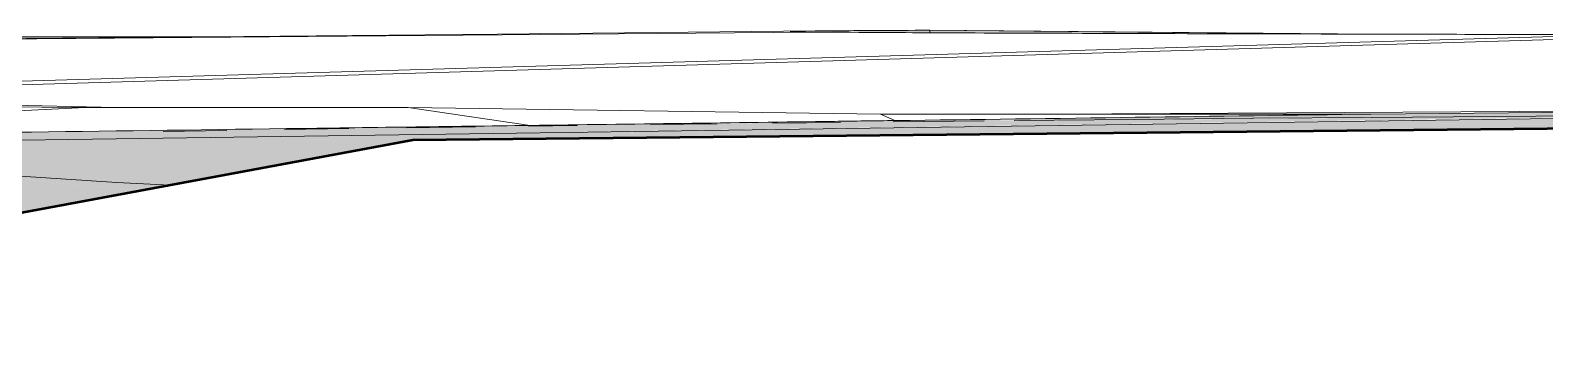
# Model space of a CAD drawing. Header units: metres. Extents: x -4613 to -4328, y -1 to 30.
# Drawn here: x -4519.58 to -4516.154, y 4.441 to 5.19 of the extents above; entities that cross this region are included whole.
import ezdxf

# ---------------------------------------------------------------- set-up
doc = ezdxf.new("R2010")
doc.units = ezdxf.units.M
for name, color, linetype, lineweight in [('A-DETL', 90, 'Continuous', 13), ('A-FLOR', 192, 'Continuous', 5), ('C-TOPO', 7, 'Continuous', 5)]:
    doc.layers.add(name, color=color, linetype=linetype, lineweight=lineweight)

msp = doc.modelspace()

# ---------------------------------------------------------------- hatches: boundary and pattern name
at = {"layer": 'A-FLOR'}
h = msp.add_hatch(color=256, dxfattribs=at)
h.paths.add_polyline_path([(-4524.1299, 5.1281), (-4524.0098, 5.1311), (-4524.0098, 5.175), (-4525.7008, 5.175), (-4525.7008, 5.142), (-4524.7847, 5.14), (-4524.1538, 5.14), (-4524.1323, 5.1293)])
h.paths.add_polyline_path([(-4510.9747, 5.1484), (-4510.9747, 5.175), (-4511.6685, 5.1727), (-4510.9781, 5.1485)])
h.paths.add_polyline_path([(-4527.0495, 5.1512), (-4527.0495, 5.175), (-4527.2777, 5.175), (-4527.2777, 5.1532), (-4527.0882, 5.1515)])
h.paths.add_polyline_path([(-4521.568, 5.1525), (-4519.2633, 5.175), (-4521.568, 5.175), (-4521.568, 5.1532)])
for points in [[(-4517.5448, 5.1843), (-4517.5448, 5.19), (-4517.8314, 5.1863), (-4517.5733, 5.1844)], [(-4516.6822, 5.1815), (-4517.5448, 5.1896), (-4517.5448, 5.1843), (-4516.7067, 5.1816)], [(-4516.5463, 4.9926), (-4515.5075, 5.0023), (-4515.5075, 5.01), (-4516.5463, 5), (-4516.5463, 4.9932)], [(-4520.5655, 4.9331), (-4519.8157, 4.9403), (-4519.2251, 4.9617), (-4517.8824, 4.9797), (-4516.5463, 4.9932), (-4516.5463, 5), (-4520.5754, 4.9449), (-4520.5682, 4.9364)]]:
    msp.add_hatch(color=256, dxfattribs=at).paths.add_polyline_path(points)
at = {"layer": 'C-TOPO'}
for points in [[(-4519.2647, 4.8385), (-4518.7146, 4.9411), (-4515.252, 4.9757), (-4515.252, 5.0023), (-4520.234, 4.9329), (-4520.5518, 4.9168), (-4520.5913, 4.9624), (-4520.5913, 4.8807), (-4520.0803, 4.9), (-4519.8136, 4.875), (-4519.5237, 4.8535), (-4519.2844, 4.8395)], [(-4519.9161, 4.9365), (-4515.5809, 5), (-4517.7607, 4.9811), (-4519.0391, 4.9645), (-4519.3135, 4.9597), (-4519.7235, 4.9439)], [(-4521.1567, 4.7), (-4519.6118, 4.7738), (-4519.3306, 4.8262), (-4520.0803, 4.9), (-4521.1044, 4.7097)], [(-4519.3306, 4.8262), (-4519.265, 4.8385), (-4519.4934, 4.8516), (-4519.7627, 4.8708), (-4519.7627, 4.8688), (-4519.3815, 4.8313)]]:
    msp.add_hatch(color=256, dxfattribs=at).paths.add_polyline_path(points)

# ---------------------------------------------------------------- linework, layer by layer
at = {"layer": 'A-DETL', "lineweight": 50}
for p, q in [((-4506.2658, 5.0657), (-4518.7146, 4.9411)), ((-4518.7146, 4.9411), (-4521.3969, 4.4411))]:
    msp.add_line(p, q, dxfattribs=at)
at = {"layer": 'A-FLOR'}
for p, q in [((-4517.8108, 5.186), (-4522.9419, 5.14)), ((-4519.1375, 5.175), (-4521.568, 5.175)), ((-4515.9758, 5.18), (-4520.5727, 5.0467)), ((-4515.8511, 5.1775), (-4520.4845, 5.04)), ((-4517.5448, 5.19), (-4517.5448, 5.1843)), ((-4516.6822, 5.1815), (-4517.5448, 5.19)), ((-4517.5448, 5.19), (-4516.539, 5.1812)), ((-4519.3861, 5.015), (-4520.4845, 5.04)), ((-4520.5849, 4.9563), (-4519.456, 5.015)), ((-4520.273, 5.02), (-4519.456, 5.015)), ((-4519.456, 5.015), (-4518.7254, 5.015)), ((-4518.7254, 5.015), (-4518.4491, 4.9744)), ((-4518.7254, 5.015), (-4517.6566, 5)), ((-4517.2642, 5), (-4515.5075, 5.01)), ((-4515.5075, 5.01), (-4516.5463, 5)), ((-4517.6566, 5), (-4516.5463, 5)), ((-4517.6566, 5), (-4517.6236, 4.9854))]:
    msp.add_line(p, q, dxfattribs=at)
at = {"layer": 'A-FLOR', "flags": 128}
msp.add_lwpolyline([(-4523.1997, 5.1377), (-4518.5229, 5.181), (-4517.8043, 5.1883)], dxfattribs=at)
at = {"layer": 'A-FLOR'}
for points, knots in [([(-4517.8521, 5.1876), (-4517.8533, 5.1876), (-4517.8704, 5.187), (-4517.8545, 5.1865), (-4517.8108, 5.186)], [-0.76, -0.76, -0.76, -0.76, -0.75, -0.6, -0.6, -0.6, -0.6]), ([(-4517.8108, 5.186), (-4517.7816, 5.1857), (-4517.635, 5.1845), (-4517.2253, 5.1829), (-4516.5772, 5.1812), (-4516.1865, 5.1804), (-4515.9758, 5.18)], [-0.6, -0.6, -0.6, -0.6, -0.5, -0.25, -0.125, 0, 0, 0, 0]), ([(-4517.5448, 5.19), (-4517.636, 5.1896), (-4517.7313, 5.189), (-4517.7916, 5.1885), (-4517.8043, 5.1883)], [-1, -1, -1, -1, -0.875, -0.8338831, -0.8338831, -0.8338831, -0.8338831]), ([(-4518.4491, 4.9744), (-4518.633, 4.9719), (-4519.2308, 4.964), (-4519.945, 4.9544), (-4520.4582, 4.9473), (-4520.5762, 4.9456)], [-0.6111111, -0.6111111, -0.6111111, -0.6111111, -0.5, -0.25, -0.1743534, -0.1743534, -0.1743534, -0.1743534]), ([(-4517.6236, 4.9854), (-4517.6692, 4.9848), (-4517.9432, 4.9811), (-4518.2191, 4.9774), (-4518.4491, 4.9744)], [-0.7777778, -0.7777778, -0.7777778, -0.7777778, -0.75, -0.6111111, -0.6111111, -0.6111111, -0.6111111])]:
    msp.add_open_spline(points, degree=3, knots=knots, dxfattribs=at)
msp.add_open_spline([(-4516.5463, 5), (-4516.898, 4.9951), (-4517.2587, 4.9902), (-4517.6236, 4.9854)], degree=3, dxfattribs=at)
at = {"layer": 'C-TOPO'}
for p, q in [((-4515.252, 5.0023), (-4519.9161, 4.9365)), ((-4518.5729, 4.9711), (-4518.7291, 4.969)), ((-4518.3427, 4.9741), (-4518.4527, 4.9727)), ((-4518.0256, 4.9781), (-4518.1764, 4.9762)), ((-4517.7469, 4.9813), (-4517.9005, 4.9795)), ((-4517.4219, 4.9847), (-4517.6277, 4.9826)), ((-4515.2727, 5.0023), (-4516.5463, 4.9926)), ((-4519.1353, 4.9631), (-4519.2796, 4.9609)), ((-4518.8591, 4.9672), (-4519.0049, 4.9651))]:
    msp.add_line(p, q, dxfattribs=at)
at = {"layer": 'C-TOPO', "flags": 128}
for points in [[(-4516.5463, 4.9926), (-4516.8126, 4.9905), (-4517.0819, 4.9881), (-4517.3538, 4.9854)], [(-4519.2633, 4.8392), (-4519.3839, 4.8449), (-4519.7175, 4.8669), (-4519.9491, 4.8871)]]:
    msp.add_lwpolyline(points, dxfattribs=at)

doc.saveas('drawing.dxf')
